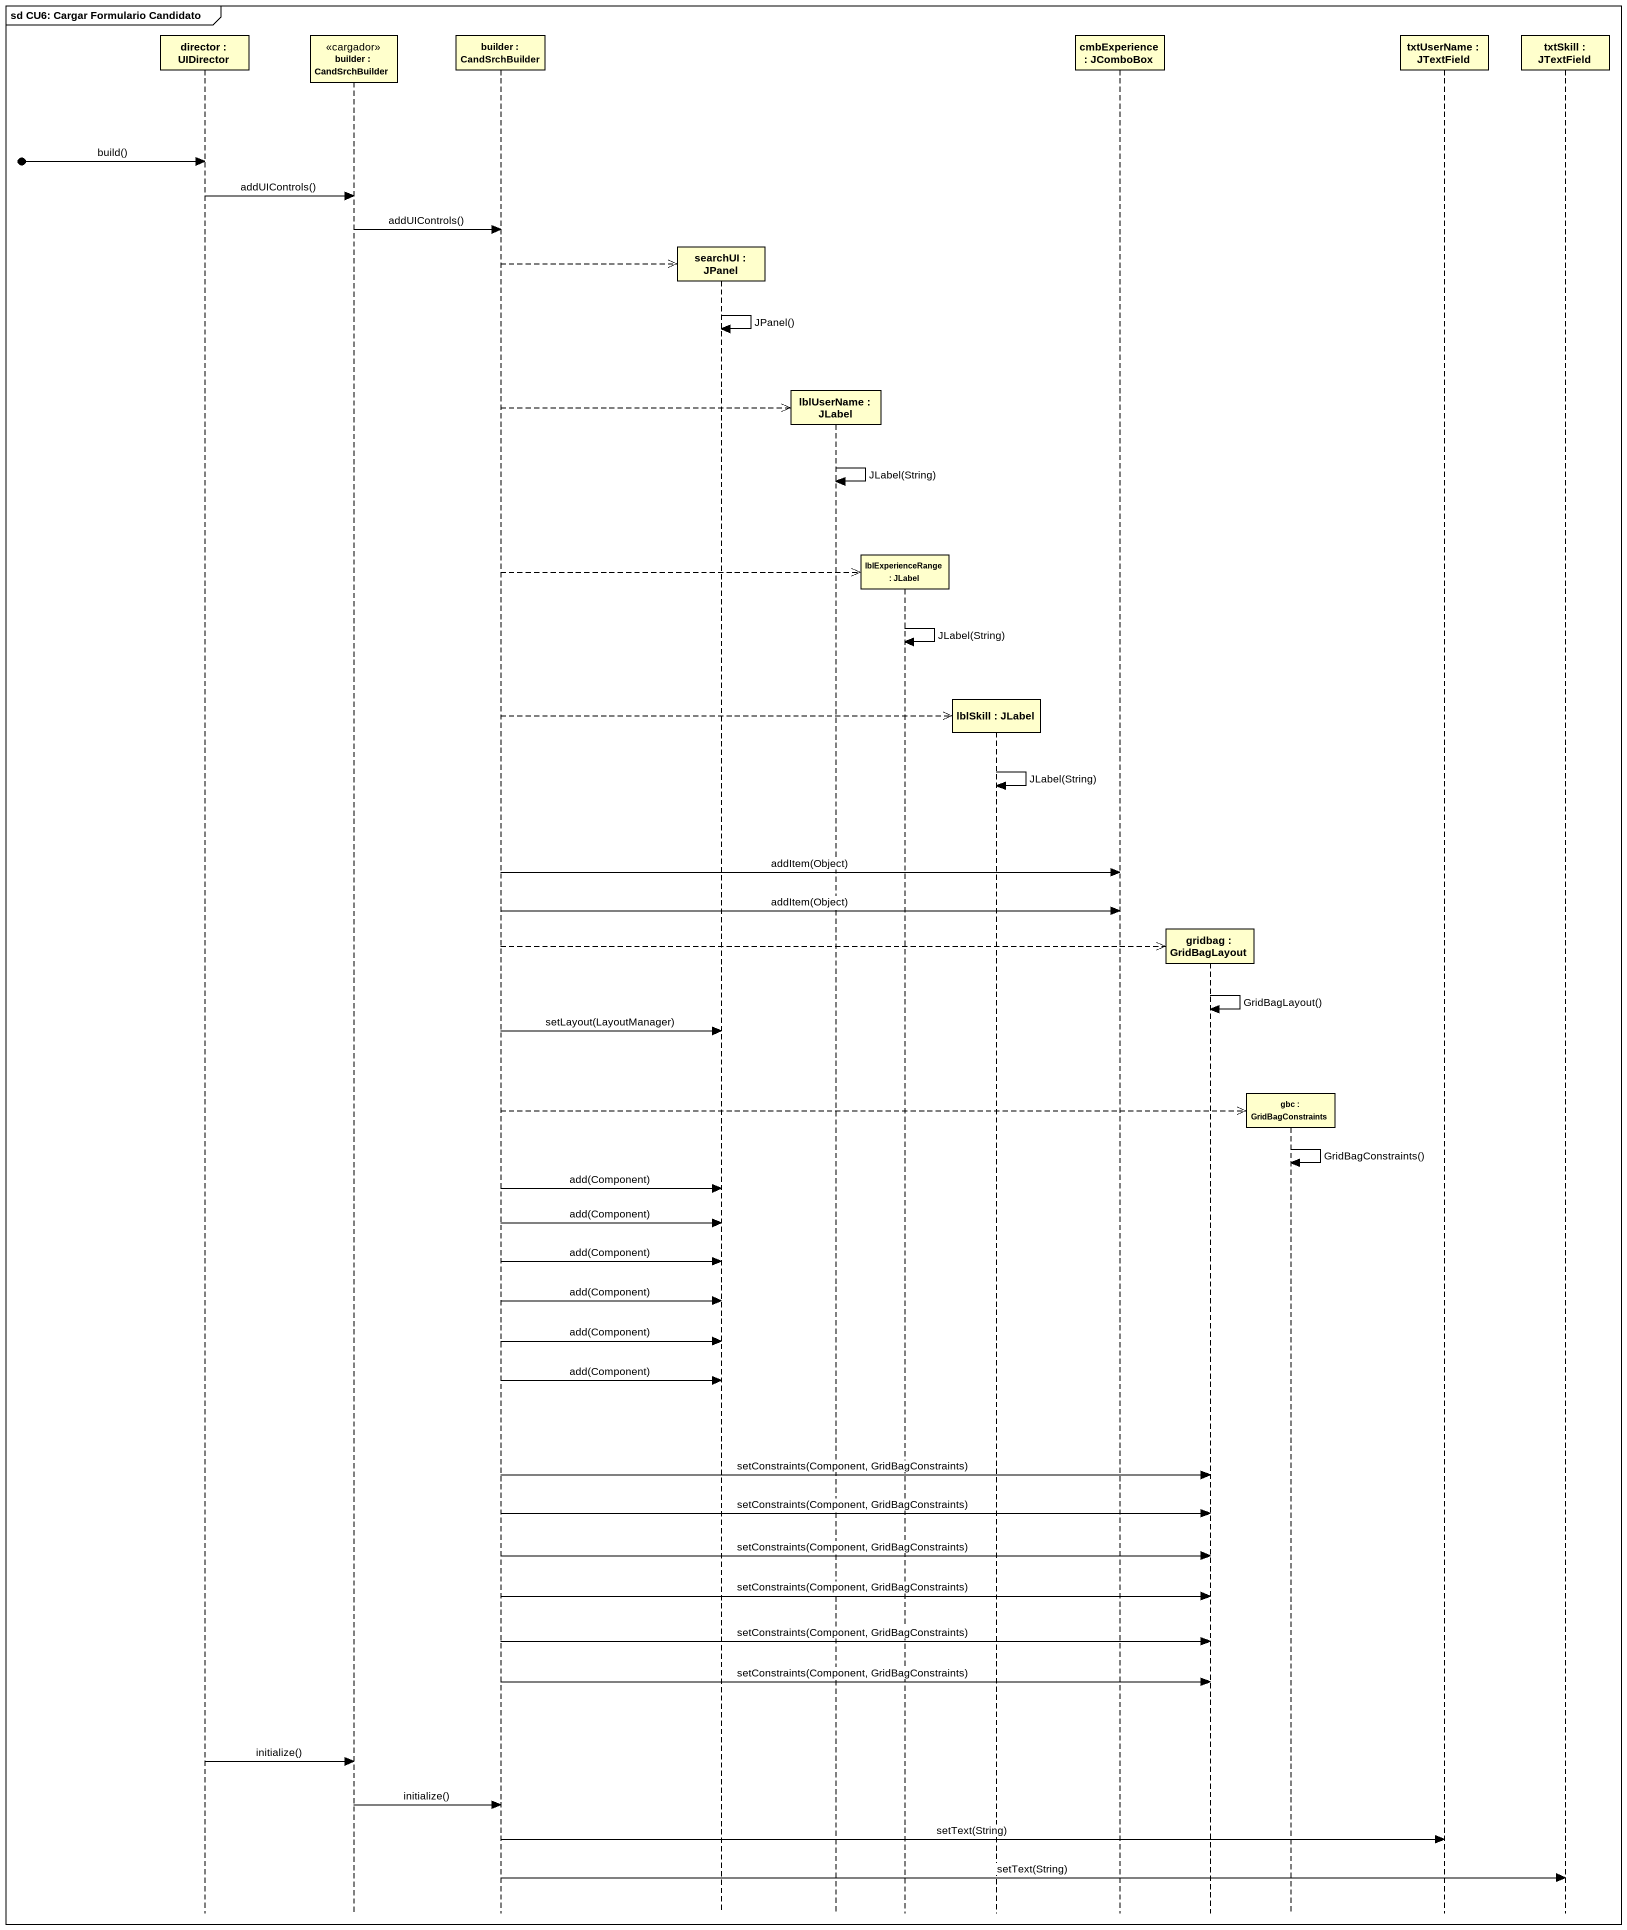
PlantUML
@startuml
mainframe sd CU6: Cargar Formulario Candidato
hide footbox
participant "director : UIDirector" as director
participant "builder : CandSrchBuilder" as builder <<cargador>>
participant "builder : CandSrchBuilder" as builder_2
participant "searchUI : JPanel" as searchUI
participant "lblUserName : JLabel" as lblUserName
participant "lblExperienceRange : JLabel" as lblExperienceRange
participant "lblSkill : JLabel" as lblSkill
participant "cmbExperience : JComboBox" as cmbExperience
participant "gridbag : GridBagLayout" as gridbag
participant "gbc : GridBagConstraints" as gbc
participant "txtUserName : JTextField" as txtUserName
participant "txtSkill : JTextField" as txtSkill

[o-> director : build()
director -> builder : addUIControls()
builder -> builder_2 : addUIControls()
builder_2 -->> searchUI **
searchUI -> searchUI : JPanel()
builder_2 -->> lblUserName **
lblUserName -> lblUserName : JLabel(String)
builder_2 -->> lblExperienceRange **
lblExperienceRange -> lblExperienceRange : JLabel(String)
builder_2 -->> lblSkill **
lblSkill -> lblSkill : JLabel(String)
builder_2 -> cmbExperience : addItem(Object)
builder_2 -> cmbExperience : addItem(Object)
builder_2 -->> gridbag **
gridbag -> gridbag : GridBagLayout()
builder_2 -> searchUI : setLayout(LayoutManager)
builder_2 -->> gbc **
gbc -> gbc : GridBagConstraints()
builder_2 -> searchUI : add(Component)
builder_2 -> searchUI : add(Component)
builder_2 -> searchUI : add(Component)
builder_2 -> searchUI : add(Component)
builder_2 -> searchUI : add(Component)
builder_2 -> searchUI : add(Component)
builder_2 -> gridbag : setConstraints(Component, GridBagConstraints)
builder_2 -> gridbag : setConstraints(Component, GridBagConstraints)
builder_2 -> gridbag : setConstraints(Component, GridBagConstraints)
builder_2 -> gridbag : setConstraints(Component, GridBagConstraints)
builder_2 -> gridbag : setConstraints(Component, GridBagConstraints)
builder_2 -> gridbag : setConstraints(Component, GridBagConstraints)
director -> builder : initialize()
builder -> builder_2 : initialize()
builder_2 -> txtUserName : setText(String)
builder_2 -> txtSkill : setText(String)
@enduml
